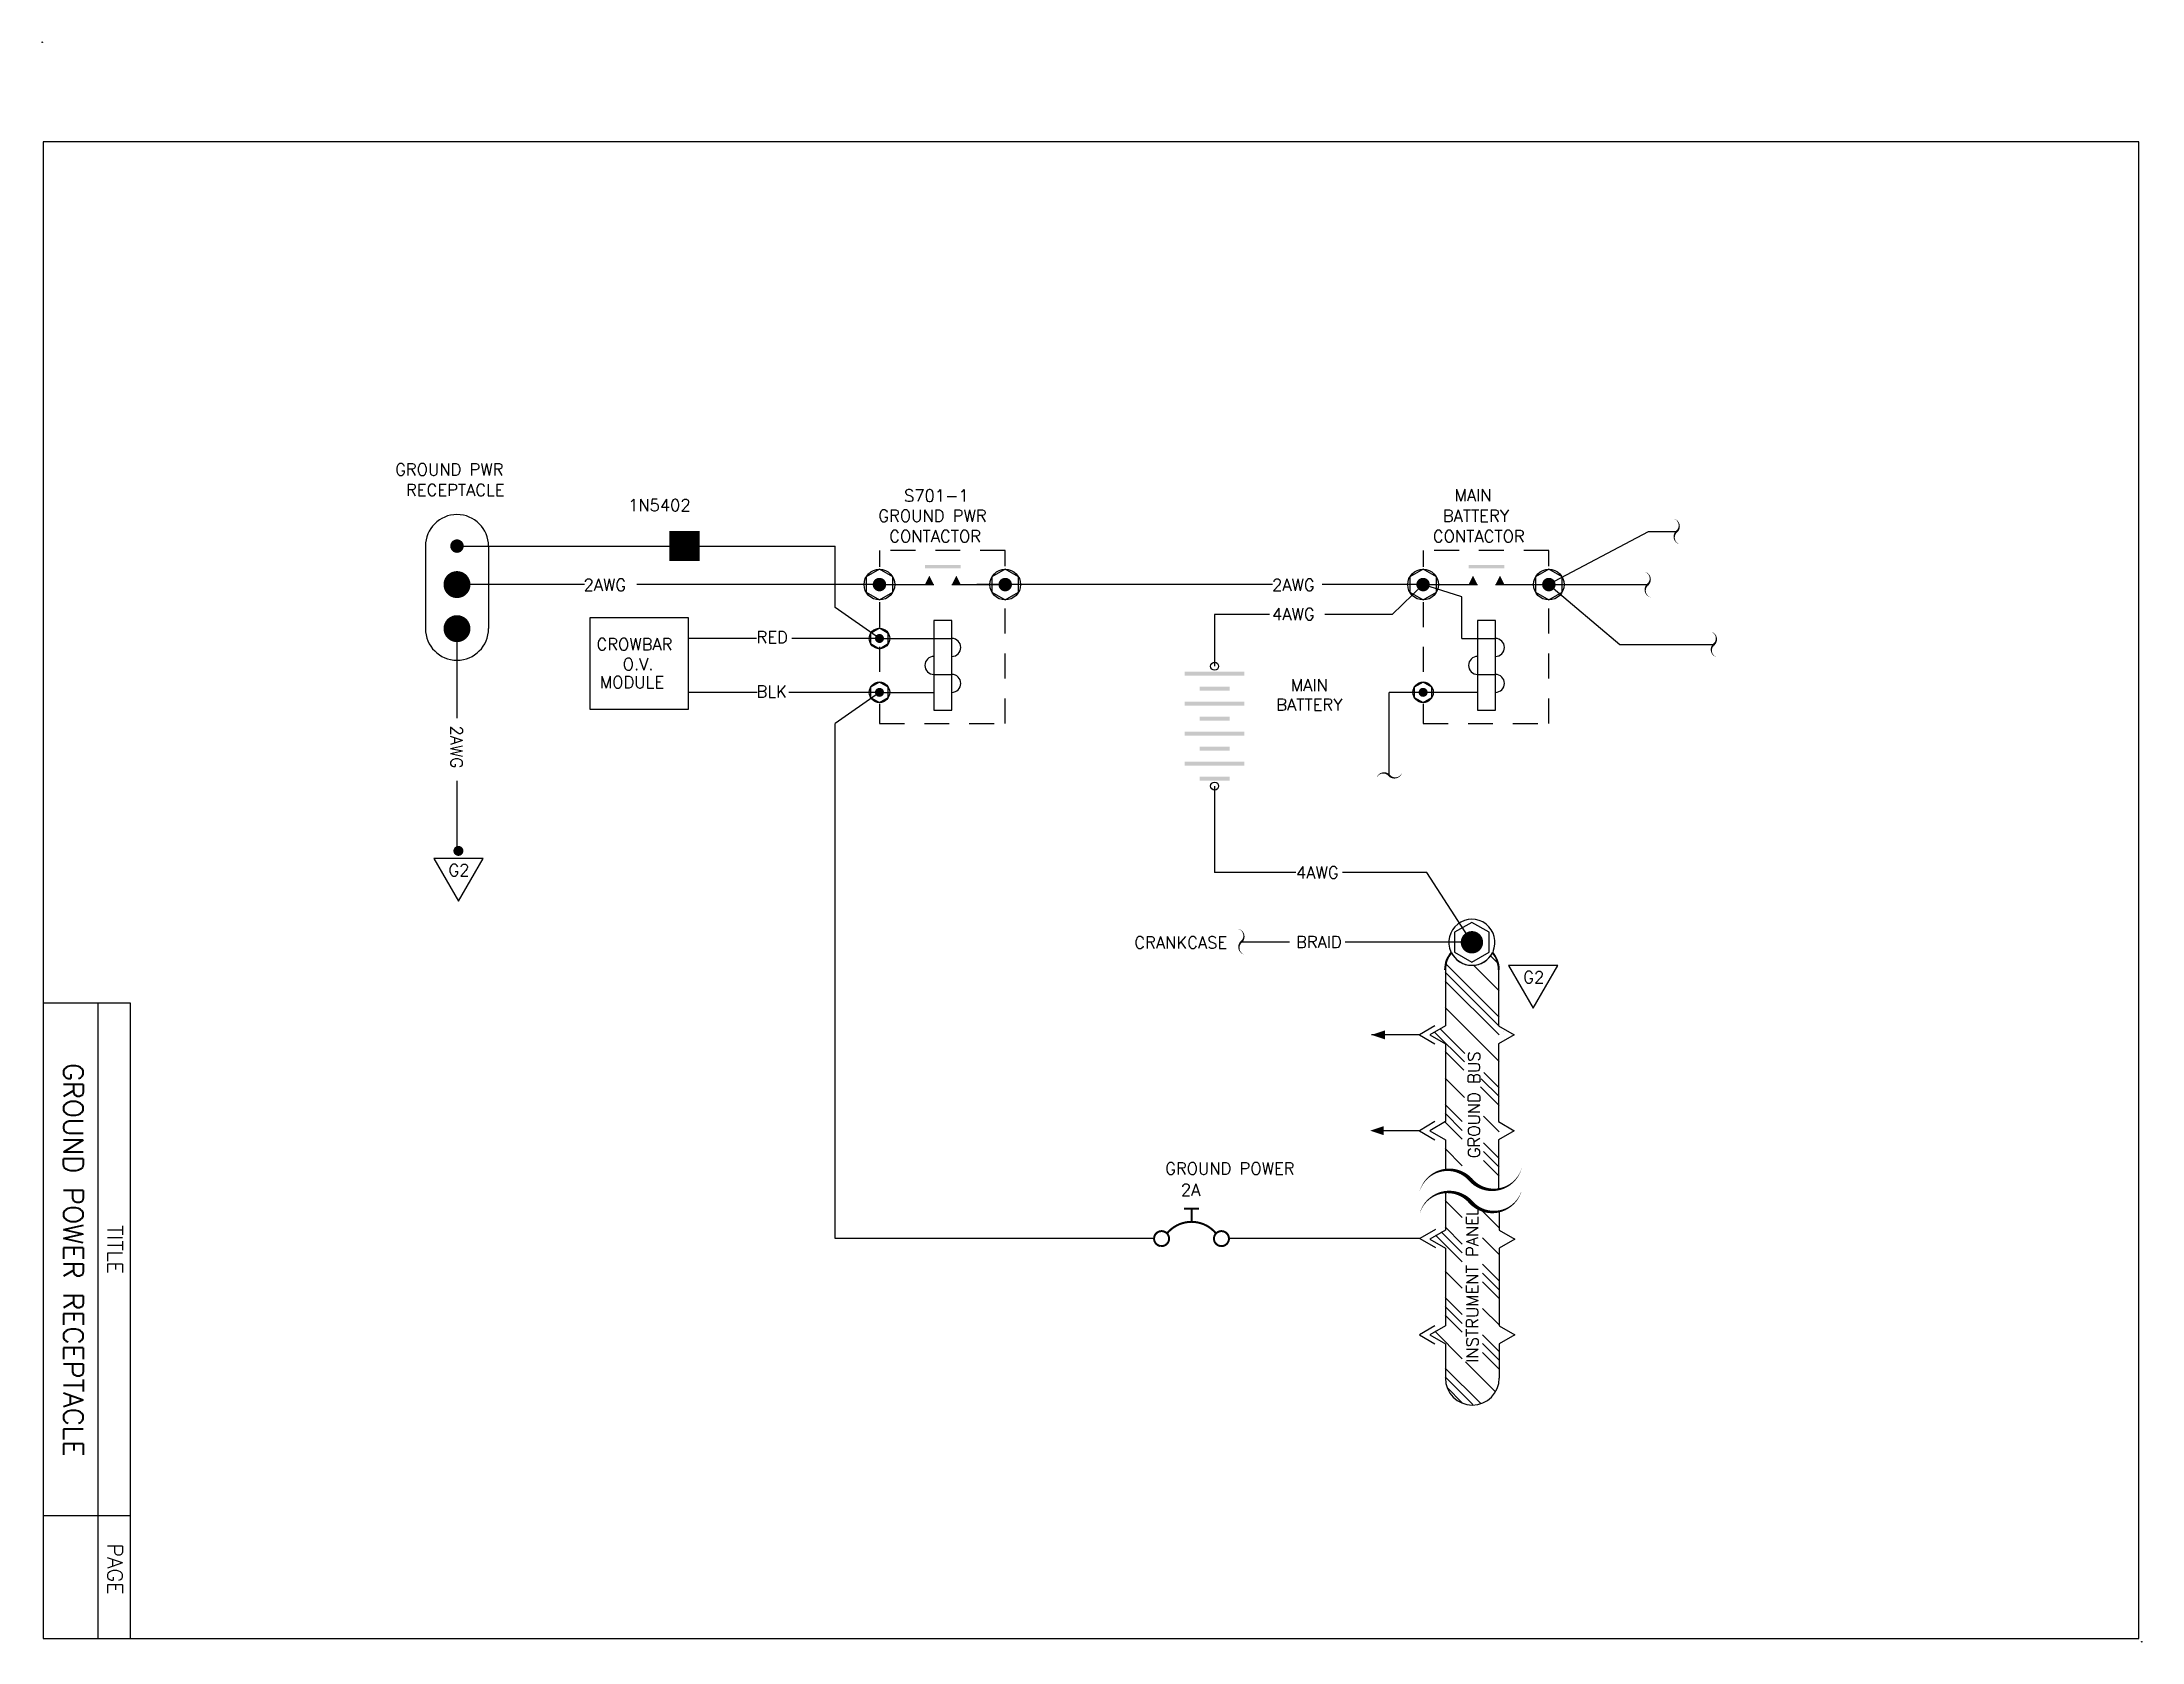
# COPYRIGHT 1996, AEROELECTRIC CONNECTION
# Model space of a CAD drawing. Extents: x 12 to 22.5, y -17 to -9.
import ezdxf
from ezdxf.enums import TextEntityAlignment as Align

# ---------------------------------------------------------------- set-up
doc = ezdxf.new("R2010")
doc.units = 0
doc.header["$LTSCALE"] = 0.5
doc.header["$MEASUREMENT"] = 0
doc.linetypes.add('HIDDEN', pattern=[0.375, 0.25, -0.125])
doc.layers.get('0').update_dxf_attribs({"linetype": 'CONTINUOUS'})
doc.styles.get("Standard").update_dxf_attribs({"font": 'ROMANS.shx'})

# ---------------------------------------------------------------- blocks, each defined once
blk = doc.blocks.new('ARROWHEAD', base_point=(5.399999999999999, 17.1))
blk.add_lwpolyline([(5.399999999999999, 17.1, 0, 0.075, 0), (5.2875, 17.1, 0.075, 0.075, 0)], format="xyseb")
blk = doc.blocks.new('*X7')
at = {"color": 0}
for p, q in [((1.061036707237144, -34.42688487356271), (1.19849896605083, -34.28942261474902)), ((1.547172619302896, -34.42688487356271), (1.68074486574228, -34.29331262712332)), ((0.8310017645645298, -34.48014312093868), (0.9698884297944207, -34.34125645570879)), ((0.8375071683412676, -34.51783189098611), (1.01408260361858, -34.34125645570879)), ((0.8404488839358415, -34.42650182774322), (0.9161911762355053, -34.35075953544355)), ((1.193619228709622, -34.42688487356271), (1.279247646563534, -34.34125645570879)), ((1.237813402533781, -34.42688487356271), (1.323441820387693, -34.34125645570879)), ((1.28200757635794, -34.42688487356271), (1.367635994211853, -34.34125645570879)), ((1.414590097830418, -34.42688487356271), (1.50021851568433, -34.34125645570879)), ((1.591366793127055, -34.42688487356271), (1.696921056061186, -34.32133061062857)), ((1.635560966951214, -34.42688487356271), (1.721189384805126, -34.34125645570879)), ((1.768143488423692, -34.42688487356271), (1.853771906277604, -34.34125645570879)), ((0.8961235574347107, -34.59179802336514), (1.045087084169674, -34.44283449663018)), ((1.009247646563815, -34.61125645570851), (1.092574205021734, -34.52792989725059)), ((1.053441820387974, -34.61125645570851), (1.136768378845893, -34.52792989725059)), ((1.097635994212133, -34.61125645570851), (1.180962552670052, -34.52792989725059)), ((1.230218515684611, -34.61125645570851), (1.31354507414253, -34.52792989725059)), ((1.362801037157089, -34.61125645570851), (1.446127595615008, -34.52792989725059)), ((1.406995210981248, -34.61125645570851), (1.490321769439167, -34.52792989725059)), ((1.451189384805407, -34.61125645570851), (1.534515943263326, -34.52792989725059)), ((1.583771906277885, -34.61125645570851), (1.667098464735804, -34.52792989725059)), ((1.716354427750363, -34.61125645570851), (1.799680986208281, -34.52792989725059))]:
    blk.add_line(p, q, dxfattribs=at)
blk = doc.blocks.new('CB')
at = {"const_width": 0.01}
for points in [[(-0.1875, 0.1499999999999986), (-0.1125000000000007, 0.1499999999999986)], [(-0.1500000000000021, 0.08409902576697448), (-0.1500000000000021, 0.1499999999999986)]]:
    blk.add_lwpolyline(points, dxfattribs=at)
for points in [[(-0.3047399613886519, -0.03719923071831133, 273.9696988207883), (-0.3052825490245326, -0.0371260646420204, 273.9696988207883)], [(-0.02704903082498689, 0.02597306164975421, 0.4727572666355321), (-0.2729509691754153, 0.02597306164926749, 0.4727572666355321)], [(-0.005842398127015258, -0.03704208935961262, 692.0208592420624), (-0.006056408857205042, -0.03700770070883053, 692.0208592420624)]]:
    blk.add_lwpolyline(points, format="xyb", dxfattribs=at)
blk = doc.blocks.new('BAT', base_point=(4.05, 6.75))
for centre in [(4.05, 6.75), (4.05, 6.15)]:
    blk.add_circle(centre, 0.02)
for points in [[(4.2, 6.702500000000001), (4.2, 6.7225), (3.9, 6.702500000000001), (3.9, 6.7225)], [(4.125, 6.6275), (4.125, 6.6475), (3.975, 6.6275), (3.975, 6.6475)], [(4.2, 6.5525), (4.2, 6.5725), (3.9, 6.5525), (3.9, 6.5725)], [(4.2, 6.402500000000001), (4.2, 6.4225), (3.9, 6.402500000000001), (3.9, 6.4225)], [(4.125, 6.4775), (4.125, 6.4975), (3.975, 6.4775), (3.975, 6.4975)], [(4.125, 6.327500000000001), (4.125, 6.3475), (3.975, 6.327500000000001), (3.975, 6.3475)], [(4.2, 6.2525), (4.2, 6.2725), (3.9, 6.2525), (3.9, 6.2725)], [(4.125, 6.1775), (4.125, 6.1975), (3.975, 6.1775), (3.975, 6.1975)]]:
    blk.add_trace(points)
blk = doc.blocks.new('CUTOFF')
at = {"color": 7}
blk.add_lwpolyline([(-0.1278728342885813, -0.02914608058412682, 0, 0.02, -0.591879645207404), (0, 0, 0.02, 0, 0.591879645207404), (0.1278728342885955, 0.02914608058414103, 0, 0, 0.591879645207404)], format="xyseb", dxfattribs=at)
blk = doc.blocks.new('DIODE')
blk.add_lwpolyline([(0, 0, 0.15, 0.15, 0), (0, -0.02324600182806336, 0, 0.15, 0), (0, -0.1510990118823976, 0.15, 0.15, 0)], format="xyseb")
blk = doc.blocks.new('DOT')
at = {"color": 7, "const_width": 0.025}
blk.add_lwpolyline([(-0.01249999999999929, 0, 1), (0.01249999999999929, 0, 1)], format="xyb", close=True, dxfattribs=at)

msp = doc.modelspace()

# ---------------------------------------------------------------- linework, layer by layer
at = {"color": 7}
for p, q in [((19.54867664384741, -11.71543940775781), (20.04797070817517, -11.45208672325947)), ((20.04797070817517, -11.45208672325947), (20.18943940007536, -11.45208672325947)), ((13.92009157056933, -11.52520866663392), (13.92009157056933, -11.93871640223233)), ((14.07824768805588, -11.52520866663392), (15.97237137327195, -11.52520866663393)), ((14.23640380554244, -11.52520866663392), (14.23640380554244, -11.93871640223233)), ((15.97237137327195, -11.83246409552673), (15.97237137327195, -11.52520866663393)), ((14.71709075408137, -11.71800691634654), (14.07824768805588, -11.71800691634654)), ((16.19499619068073, -11.71800691634654), (14.97884095054813, -11.71800691634654)), ((18.16408850919343, -11.71800691634654), (16.6831118027239, -11.71800691634654)), ((18.91875724776878, -11.71800691634654), (18.41385484084772, -11.71800691634654)), ((18.91875724776878, -11.71800691634654), (18.76353176051282, -11.86800691634653)), ((19.11242953919781, -11.77874743074436), (18.91734840642533, -11.71800691634654)), ((19.11242953919781, -11.98800691634681), (19.11242953919781, -11.77874743074436)), ((19.54875724776878, -11.71800691634654), (20.0441476408549, -11.71800691634654)), ((19.54875724776878, -11.71800691634654), (19.9045417628744, -12.01800691634654)), ((14.74555442559838, -11.88304812486298), (15.23697619262497, -11.88304812486298)), ((14.74555442559838, -12.34371309596518), (14.74555442559838, -11.88304812486298)), ((15.23697619262497, -11.88304812486298), (15.23697619262497, -12.34371309596518)), ((16.19499619068073, -11.98800691634681), (15.97237137327195, -11.83246409552673)), ((17.8739135698041, -11.86800691634653), (17.8739135698041, -12.12738058784606)), ((18.14976219635368, -11.86800691634653), (17.8739135698041, -11.86800691634653)), ((18.76353176051282, -11.86800691634653), (18.42635307021287, -11.86800691634653)), ((14.07824768805588, -11.93871640223233), (14.07824768805588, -12.38737738121529)), ((15.57835750517227, -11.98800691634681), (15.23697619262497, -11.98800691634681)), ((16.19499619068073, -11.98800691634681), (15.75581811026817, -11.98800691634681)), ((19.9045417628744, -12.01800691634654), (20.37559446657657, -12.01800691634654)), ((15.5823010741744, -12.25800691634653), (15.23697619262497, -12.25800691634653)), ((16.19499619068073, -12.25800691634653), (15.74102972651018, -12.25800691634653)), ((16.19499619068073, -12.25800691634653), (15.97237137327195, -12.41354973716662)), ((16.19499619068073, -12.25800691634653), (16.46760118000114, -12.25800691634653)), ((18.74909036283722, -12.67427651395154), (18.74909036283722, -12.25800691634653)), ((15.23697619262497, -12.34371309596518), (14.74555442559838, -12.34371309596518)), ((15.97237137327193, -14.99539649682538), (15.97237137327195, -12.41354973716662)), ((14.07824768805588, -12.70149443228923), (14.07824768805588, -13.04932788108865)), ((17.8739135698041, -12.72738058784605), (17.8739135698041, -13.16117642717782)), ((18.28190457765422, -13.16117642717782), (17.8739135698041, -13.16117642717782)), ((18.93802601970862, -13.16117642717782), (18.51483638875879, -13.16117642717782)), ((19.16346519134762, -13.51050324387149), (18.93802601970862, -13.16117642717782)), ((18.00844421445996, -13.50811510384391), (18.24955142766053, -13.50811510384391)), ((18.5279197291065, -13.50811510384391), (19.133149820992, -13.50811510384391)), ((19.29953035033516, -13.93040607336294), (19.02953035033543, -13.66040607336322)), ((19.03026519134775, -13.64783562118737), (19.03026519134775, -13.92935016158832)), ((19.29953035033516, -13.88621189953878), (19.03258739031627, -13.61926893951989)), ((19.29953035033516, -13.7536293780663), (19.17148083856484, -13.62557986629598)), ((19.29610607942515, -13.61762258568382), (19.25640201402735, -13.57791852028602)), ((19.29666519134749, -13.64783562118737), (19.29666519134749, -13.92935016158832)), ((19.29953035033516, -13.9746002471871), (19.02953035033543, -13.70460024718738)), ((12.44313501731388, -13.81511081717417), (12.005, -13.81511081717416)), ((12.28075985313543, -17.00000000000001), (12.28075985313543, -13.81511081717417)), ((12.44313501731388, -17.00000000000001), (12.44313501731388, -13.81511081717417)), ((19.29953035033516, -14.10718276865958), (19.02953035033543, -13.83718276865985)), ((18.89996042747362, -13.97451571611113), (18.6602055667296, -13.97451571611113)), ((18.97818946265914, -13.92935016158832), (18.89996042747362, -13.97451571611113)), ((18.89996042747362, -13.97451571611113), (18.97818946265914, -14.01968127063394)), ((19.03026519134775, -13.92935016158832), (18.95203615616223, -13.97451571611113)), ((18.95203615616223, -13.97451571611113), (19.03026519134776, -14.01968127063394)), ((19.12586627835352, -14.11029539197458), (18.97589020203049, -13.96031931565155)), ((19.12783543593586, -14.06807037573276), (19.00390818553574, -13.94414312533264)), ((19.29666519134749, -13.92935016158832), (19.37489422653301, -13.97451571611113)), ((19.37489422653301, -13.97451571611113), (19.29666519134748, -14.01968127063394)), ((19.12293541831738, -14.1515587057626), (19.02953035033543, -14.05815363778065)), ((19.03026519134776, -14.01968127063394), (19.03026519134776, -14.40935016158832)), ((19.29666519134748, -14.01968127063394), (19.29666519134748, -14.40935016158832)), ((19.12661228471073, -14.28781809362842), (19.02953035033543, -14.19073615925313)), ((19.29953035033516, -14.28395946395622), (19.21024441672623, -14.19467353034728)), ((19.29953035033516, -14.23976529013206), (19.22276043303769, -14.16299537283458)), ((19.29953035033516, -14.32815363778038), (19.20635593991098, -14.2349792273562)), ((18.97818946265914, -14.40935016158832), (18.89996042747362, -14.45451571611113)), ((19.03026519134776, -14.40935016158832), (18.95203615616223, -14.45451571611113)), ((19.11515876818935, -14.49733544622784), (19.0280361566667, -14.41021283470519)), ((19.11515876818935, -14.40894709857952), (19.02953035033543, -14.32331868072561)), ((19.11515876818935, -14.45314127240368), (19.02953035033543, -14.36751285454977)), ((19.29953035033516, -14.46073615925285), (19.22125604306164, -14.38246185197933)), ((19.29666519134748, -14.40935016158832), (19.37489422653301, -14.45451571611113)), ((18.89996042747362, -14.45451571611113), (18.68911105442517, -14.45451571611113)), ((18.89996042747362, -14.45451571611113), (18.97818946265914, -14.49968127063394)), ((18.95203615616223, -14.45451571611113), (19.03026519134776, -14.49968127063394)), ((19.03026519134776, -14.49968127063394), (19.03026519134776, -14.64567807653267)), ((19.29953035033516, -14.59331868072533), (19.22125604306164, -14.5150443734518)), ((19.37489422653301, -14.45451571611113), (19.29666519134748, -14.49968127063394)), ((19.29666519134748, -14.49968127063394), (19.29666519134748, -14.74845363503548)), ((19.11515876818935, -14.62991796770032), (19.02953035033544, -14.54428954984641)), ((19.29953035033516, -14.63751285454949), (19.22125604306164, -14.55923854727596)), ((19.29953035033516, -14.68170702837365), (19.22125604306164, -14.60343272110012)), ((17.57309550020427, -14.99539649682538), (15.97237137327193, -14.99539649682538)), ((18.9024580596974, -14.99539649682538), (17.94329750261422, -14.99539649682538)), ((18.98065321712488, -14.95023094230257), (18.90242418193936, -14.99539649682538)), ((18.90242418193936, -14.99539649682538), (18.98065321712488, -15.04056205134819)), ((19.03026519134776, -14.95226137849401), (18.95203615616223, -14.99742693301681)), ((18.95203615616223, -14.99742693301681), (19.03026519134776, -15.04259248753963)), ((19.03026519134776, -15.04259248753963), (19.03026519134776, -15.43226137849401)), ((19.30026519134748, -14.95226137849401), (19.37849422653301, -14.99742693301681)), ((19.37849422653301, -14.99742693301681), (19.30026519134748, -15.04259248753963)), ((19.30026519134748, -15.04259248753963), (19.30026519134748, -15.43226137849401)), ((18.97818946265914, -15.432261378494), (18.89996042747362, -15.47742693301681)), ((19.03026519134776, -15.43226137849401), (18.95203615616223, -15.47742693301681)), ((19.30026519134748, -15.43226137849401), (19.37849422653301, -15.47742693301681)), ((18.89996042747362, -15.47742693301681), (18.97818946265914, -15.52259248753962)), ((18.95203615616223, -15.47742693301681), (19.03026519134776, -15.52259248753962)), ((19.03026519134776, -15.52259248753962), (19.03026519134776, -15.69474082237515)), ((19.37849422653301, -15.47742693301681), (19.30026519134748, -15.52259248753962)), ((19.30026519134748, -15.52259248753962), (19.30026519134748, -15.69474082237515)), ((12.44313501731388, -16.38513134758098), (12.005, -16.38513134758098))]:
    msp.add_line(p, q, dxfattribs=at)
for p, q in [((16.21608734933725, -11.71800691634654), (16.46760118000114, -11.71800691634654)), ((16.55760118000105, -11.71800691634654), (16.82499619068073, -11.71800691634654)), ((18.93984840642531, -11.71800691634654), (19.19136223708919, -11.71800691634654)), ((19.28136223708911, -11.71800691634654), (19.54875724776878, -11.71800691634654)), ((16.19826586088646, -11.98800691634681), (16.55760118000105, -11.98800691634681)), ((16.55760118000105, -11.89800691634689), (16.46760118000114, -11.89800691634689)), ((16.46760118000114, -11.89800691634689), (16.46760118000114, -12.34800691634645)), ((16.55760118000105, -12.34800691634645), (16.55760118000105, -11.89800691634689)), ((19.11242953919781, -11.98800691634681), (19.28136223708911, -11.98800691634681)), ((19.28136223708911, -11.89800691634689), (19.19136223708919, -11.89800691634689)), ((19.19136223708919, -11.89800691634689), (19.19136223708919, -12.34800691634645)), ((19.28136223708911, -12.34800691634645), (19.28136223708911, -11.89800691634689)), ((16.46760118000114, -12.16800691634662), (16.55760118000105, -12.16800691634662)), ((19.19136223708919, -12.16800691634662), (19.28136223708911, -12.16800691634662)), ((19.19136223708919, -12.25800691634653), (18.74909036283722, -12.25800691634653)), ((16.46760118000114, -12.34800691634645), (16.55760118000105, -12.34800691634645)), ((19.19136223708919, -12.34800691634645), (19.28136223708911, -12.34800691634645))]:
    msp.add_line(p, q)
at = {"color": 3}
msp.add_lwpolyline([(12.005, -17), (22.505, -17), (22.505, -9.500000000000002), (12.005, -9.5)], close=True, dxfattribs=at)
for points, const_width in [([(14.0613726880559, -11.52520866663392, 1), (14.09512268805586, -11.52520866663392, 1)], 0.03374999999996624), ([(14.04449768805592, -11.71800691634654, 1), (14.11199768805584, -11.71800691634654, 1)], 0.06749999999993249), ([(16.17812119068075, -11.71800691634654, 1), (16.21187119068071, -11.71800691634654, 1)], 0.03374999999996624), ([(16.80812119068074, -11.71800691634654, 1), (16.84187119068071, -11.71800691634654, 1)], 0.03374999999996624), ([(18.9018822477688, -11.71800691634654, 1), (18.93563224776877, -11.71800691634654, 1)], 0.03374999999996624), ([(19.5318822477688, -11.71800691634654, 1), (19.56563224776877, -11.71800691634654, 1)], 0.03374999999996624), ([(14.04449768805592, -11.93871640223233, 1), (14.11199768805584, -11.93871640223233, 1)], 0.06749999999993249), ([(16.18374619068074, -11.98800691634681, 1), (16.20624619068072, -11.98800691634681, 1)], 0.0224999999999775), ([(16.18374619068074, -12.25800691634653, 1), (16.20624619068072, -12.25800691634653, 1)], 0.0224999999999775), ([(18.90750724776879, -12.25800691634653, 1), (18.93000724776877, -12.25800691634653, 1)], 0.0224999999999775)]:
    msp.add_lwpolyline(points, format="xyb", close=True, dxfattribs=dict(const_width=const_width))
at = {"color": 5, "linetype": 'HIDDEN'}
for points in [[(16.19499619068073, -11.54725369299596), (16.19499619068073, -11.62849421989295)], [(16.82499619068073, -11.62524199578331), (16.82499619068073, -11.54725369299596), (16.19512781638849, -11.54725369299596)], [(18.91875724776878, -11.54725369299596), (18.91875724776878, -11.62849421989295)], [(19.54875724776878, -11.62524199578331), (19.54875724776878, -11.54725369299596), (18.91888887347655, -11.54725369299596)], [(16.19499619068073, -11.80574043386838), (16.19499619068073, -12.20323568834393)], [(16.19499619068073, -12.31475683831354), (16.19499619068073, -12.41357325636235), (16.82499619068073, -12.41357325636235), (16.82499619068073, -11.80899265797803)], [(18.91875724776878, -11.80574043386838), (18.91875724776878, -12.20323568834393)], [(18.91875724776878, -12.31475683831354), (18.91875724776878, -12.41357325636235), (19.54875724776878, -12.41357325636235), (19.54875724776878, -11.80899265797803)]]:
    msp.add_lwpolyline(points, dxfattribs=at)
at = {"color": 7}
for points in [[(16.26156299431669, -11.67957455434822), (16.19499619068073, -11.64114219234991), (16.12842938704476, -11.67957455434822), (16.12842938704476, -11.75643927834485), (16.19499619068073, -11.79487164034317), (16.26156299431669, -11.75643927834485)], [(16.89156299431669, -11.67957455434822), (16.82499619068073, -11.64114219234991), (16.75842938704476, -11.67957455434822), (16.75842938704476, -11.75643927834485), (16.82499619068073, -11.79487164034317), (16.89156299431669, -11.75643927834485)], [(18.98532405140475, -11.67957455434822), (18.91875724776878, -11.64114219234991), (18.85219044413282, -11.67957455434822), (18.85219044413282, -11.75643927834485), (18.91875724776878, -11.79487164034317), (18.98532405140475, -11.75643927834485)], [(19.61532405140475, -11.67957455434822), (19.54875724776878, -11.64114219234991), (19.48219044413282, -11.67957455434822), (19.48219044413282, -11.75643927834485), (19.54875724776878, -11.79487164034317), (19.61532405140475, -11.75643927834485)], [(16.23937405977137, -11.96238534168127), (16.19499619068073, -11.93676376701572), (16.15061832159009, -11.96238534168127), (16.15061832159009, -12.01362849101235), (16.19499619068073, -12.0392500656779), (16.23937405977137, -12.01362849101235)], [(16.23937405977137, -12.23238534168099), (16.19499619068073, -12.20676376701545), (16.15061832159009, -12.23238534168099), (16.15061832159009, -12.28362849101208), (16.19499619068073, -12.30925006567763), (16.23937405977137, -12.28362849101208)], [(18.96313511685943, -12.23238534168099), (18.91875724776878, -12.20676376701545), (18.87437937867814, -12.23238534168099), (18.87437937867814, -12.28362849101208), (18.91875724776878, -12.30925006567763), (18.96313511685943, -12.28362849101208)], [(13.96175528997169, -13.09018947601314), (14.08534450028757, -13.30425226754757), (14.20893371060346, -13.09018947601314)], [(19.25002182044674, -13.46052975076097), (19.16346519134762, -13.41055625765044), (19.0769085622485, -13.46052975076097), (19.0769085622485, -13.56047673698201), (19.16346519134762, -13.61045023009254), (19.25002182044674, -13.56047673698201)], [(19.34677702651952, -13.62683887359282), (19.4703662368354, -13.84090166512725), (19.59395544715129, -13.62683887359282)]]:
    msp.add_lwpolyline(points, close=True, dxfattribs=at)
at = {"color": 7, "const_width": 0.05599999999999999}
msp.add_lwpolyline([(19.13546519134762, -13.51050324387149, 1), (19.19146519134762, -13.51050324387149, 1)], format="xyb", close=True, dxfattribs=at)
at = {"color": 7}
for points in [[(19.41293217100237, -14.64244948385394, 0, 0.02, -0.591879645207404), (19.15718650242521, -14.70074164502219, 0.02, 0, 0.591879645207404), (18.90144083384802, -14.75903380619048, 0, 0, 0.591879645207404)], [(19.41293217100237, -14.75351436690637, 0, 0.02, -0.591879645207404), (19.15718650242521, -14.81180652807462, 0.02, 0, 0.591879645207404), (18.90144083384802, -14.87009868924291, 0, 0, 0.591879645207404)]]:
    msp.add_lwpolyline(points, format="xyseb", dxfattribs=at)
for points in [[(19.03026519134776, -14.76152628583413), (19.03026519134776, -14.95226137849401)], [(19.30026519134748, -14.8587968848219), (19.30026519134748, -14.95226137849401)]]:
    msp.add_lwpolyline(points, dxfattribs=at)
for centre, radius in [((12, -9), 0.001), ((16.19499619068073, -11.71800691634654), 0.07686472399663248), ((16.82499619068073, -11.71800691634654), 0.07686472399663248), ((18.91875724776878, -11.71800691634654), 0.07686472399663248), ((19.54875724776878, -11.71800691634654), 0.07686472399663248), ((16.19499619068073, -11.98800691634681), 0.05124314933108796), ((16.19499619068073, -12.25800691634653), 0.05124314933108796), ((18.91875724776878, -12.25800691634653), 0.05124314933108796), ((22.51969840053044, -17.01583517255783), 0.001)]:
    msp.add_circle(centre, radius, dxfattribs=at)
msp.add_circle((19.3196532772057, -13.95709679316223), 0.00033)
for centre, radius, start, end in [((14.07824768805588, -11.52520866663392), 0.1581561174865556, 0, 180), ((14.07824768805588, -11.93871640223233), 0.1581561174865556, 180, 0), ((19.16346519134762, -13.51050324387149), 0.1154088387988257, 336.1904833580664, 204.2281463727566), ((19.16166519134763, -13.64783562118738), 0.1349999999998679, 139.3845268175745, 179.9999999999966), ((19.16526519134762, -13.64783562118736), 0.1349999999998693, 140.8863794764407, 180.0000000000049), ((19.16346519134762, -13.51050324387149), 0.1154088387988206, 205.3710261552981, 333.127121185847), ((19.16346519134762, -13.51050324387149), 0.1154088387988206, 206.8728788141529, 334.6289738447019), ((19.16166519134762, -13.64783562118736), 0.1349999999998693, 359.9999999999951, 39.1136205235593), ((19.16526519134761, -13.64783562118738), 0.1349999999998679, 3.437250484239485e-12, 40.61547318242553), ((19.16526519134761, -15.69474082237515), 0.1349999999998595, 180, 0), ((19.16526519134761, -15.69474082237515), 0.1349999999998595, 180, 0)]:
    msp.add_arc(centre, radius, start, end, dxfattribs=at)
for centre, radius, start, end in [((16.55760118000105, -12.03300691634676), 0.04499999999995458, 270, 90), ((19.28136223708911, -12.03300691634676), 0.04499999999995458, 270, 90), ((16.46760118000114, -12.12300691634667), 0.04499999999995511, 90, 270), ((19.19136223708919, -12.12300691634667), 0.04499999999995511, 90, 270), ((16.55760118000105, -12.21300691634658), 0.04499999999995458, 270, 90), ((19.28136223708911, -12.21300691634658), 0.04499999999995458, 270, 90)]:
    msp.add_arc(centre, radius, start, end)
for points in [[(16.46760118000113, -11.71800691634654), (16.44510118000116, -11.67300691634658), (16.42260118000118, -11.71800691634654)], [(16.55760118000104, -11.71800691634654), (16.58010118000102, -11.67300691634658), (16.602601180001, -11.71800691634654)], [(19.19136223708919, -11.71800691634654), (19.16886223708921, -11.67300691634658), (19.14636223708924, -11.71800691634654)], [(19.2813622370891, -11.71800691634654), (19.30386223708908, -11.67300691634658), (19.32636223708906, -11.71800691634654)]]:
    msp.add_solid(points)
for points in [[(16.42260118000118, -11.61900691634664), (16.42260118000118, -11.63700691634662), (16.602601180001, -11.61900691634664), (16.602601180001, -11.63700691634662)], [(19.14636223708924, -11.61900691634664), (19.14636223708924, -11.63700691634662), (19.32636223708906, -11.61900691634664), (19.32636223708906, -11.63700691634662)]]:
    msp.add_trace(points)

# ---------------------------------------------------------------- block references
for name, p, rotation in [('DIODE', (15.29407481032273, -11.52520866663393), 270), ('*X7', (-15.31172610537335, -16.6583161151066), 90)]:
    msp.add_blockref(name, p, dxfattribs=dict(at, rotation=rotation))
for name, p, xscale, yscale, zscale, rotation in [('CUTOFF', (20.18943940007536, -11.45208672325947), 0.5, 0.5, 0.5, 90), ('CUTOFF', (20.0441476408549, -11.71800691634654), 0.5, 0.5, 0.5, 90), ('CUTOFF', (20.37559446657657, -12.01800691634654), 0.5, 0.5, 0.5, 90), ('CUTOFF', (18.74909036283722, -12.67427651395154), 0.5, 0.5, 0.5, 180), ('CUTOFF', (18.00844421445996, -13.50811510384391), 0.5, 0.5, 0.5, 270), ('ARROWHEAD', (18.6602055667296, -13.97451571611113), 0.6000000000000001, 0.6000000000000001, 0.6000000000000001, 180), ('ARROWHEAD', (18.65348435063855, -14.454316344493), 0.6000000000000001, 0.6000000000000001, 0.6000000000000001, 180)]:
    msp.add_blockref(name, p, dxfattribs=dict(at, xscale=xscale, yscale=yscale, zscale=zscale, rotation=rotation))
for name, p in [('BAT', (17.8739135698041, -12.12738058784606)), ('DOT', (14.08534450028757, -13.05245922513869)), ('CB', (17.9084397106684, -14.99539649682572))]:
    msp.add_blockref(name, p, dxfattribs=at)

# ---------------------------------------------------------------- texts
for s, height, p in [('GROUND PWR', 0.05999999999994, (13.76841192868156, -11.17114316551636)), ('RECEPTACLE', 0.05999999999994, (13.82297058219527, -11.27400030837339)), ('S701-1', 0.05999999999994, (16.31797310058754, -11.30225553462613)), ('MAIN', 0.05999999999994, (19.07662395365586, -11.29992724023515)), ('1N5402', 0.05999999999994, (14.93516267429386, -11.34983775708369)), ('GROUND PWR', 0.05999999999994, (16.18914663998852, -11.40315319091363)), ('BATTERY', 0.05999999999994, (19.0175969064149, -11.40315319091363)), ('CONTACTOR', 0.05999999999994, (16.24370529350223, -11.50601033377066)), ('CONTACTOR', 0.05999999999994, (18.96746635059029, -11.50601033377066)), ('2AWG', 0.05999961599994003, (14.71215233323989, -11.7498657053171)), ('2AWG', 0.05999961599994003, (18.16201996418918, -11.7498657053171)), ('4AWG', 0.05999961599994003, (18.16201996418918, -11.89552906563636)), ('CROWBAR', 0.05999999999994, (14.777269252445, -12.04720164414561)), ('RED', 0.05999999999994, (15.57896748497166, -12.01175919956447)), ('O.V.', 0.05999999999994, (14.9086514399383, -12.14703043092743)), ('MODULE', 0.05999999999994, (14.79422663987648, -12.23696663677497)), ('BLK', 0.05999999999994, (15.57896748497166, -12.28334145073662)), ('4AWG', 0.05999999999994, (18.28196530584709, -13.19056431140552)), ('BRAID', 0.05999999999994, (18.28196530584709, -13.53901648819212))]:
    msp.add_text(s, height=height).set_placement(p)
for s, p in [('MAIN', (18.34854787188799, -12.25259018495337)), ('BATTERY', (18.34854787188799, -12.34973304209623)), ('G2', (14.08813938469319, -13.17870214017344)), ('G2', (19.47316112124102, -13.71535153775313)), ('GROUND POWER', (17.95049899533896, -14.6743143726947)), ('2A', (17.75380376108383, -14.78164124088757))]:
    msp.add_text(s, height=0.06, dxfattribs=at).set_placement(p, align=Align.CENTER)
msp.add_text('2AWG', height=0.05999999999994, rotation=270).set_placement((14.04655157223682, -12.42463979710746))
msp.add_text('CRANKCASE', height=0.06, dxfattribs=at).set_placement((17.93714858749691, -13.54189269929951), align=Align.RIGHT)
for s, p in [('GROUND BUS', (19.203848344248, -14.32482277083496)), ('INSTRUMENT PANEL', (19.19542631217934, -15.22704950294055))]:
    msp.add_text(s, height=0.05999999999994002, rotation=90, dxfattribs=at).set_placement(p, align=Align.CENTER)
for s, height, p in [('GROUND POWER RECEPTACLE', 0.1, (12.10608927163184, -15.10180441691274)), ('TITLE', 0.07499951999992503, (12.32750995005699, -15.04979350488111)), ('PAGE', 0.07499951999992503, (12.32750995005699, -16.65130329258035)), ('PAGE', 0.07499951999992503, (12.32750995005699, -16.65130329258035))]:
    msp.add_text(s, height=height, rotation=270).set_placement(p, align=Align.CENTER)

doc.saveas('drawing.dxf')
